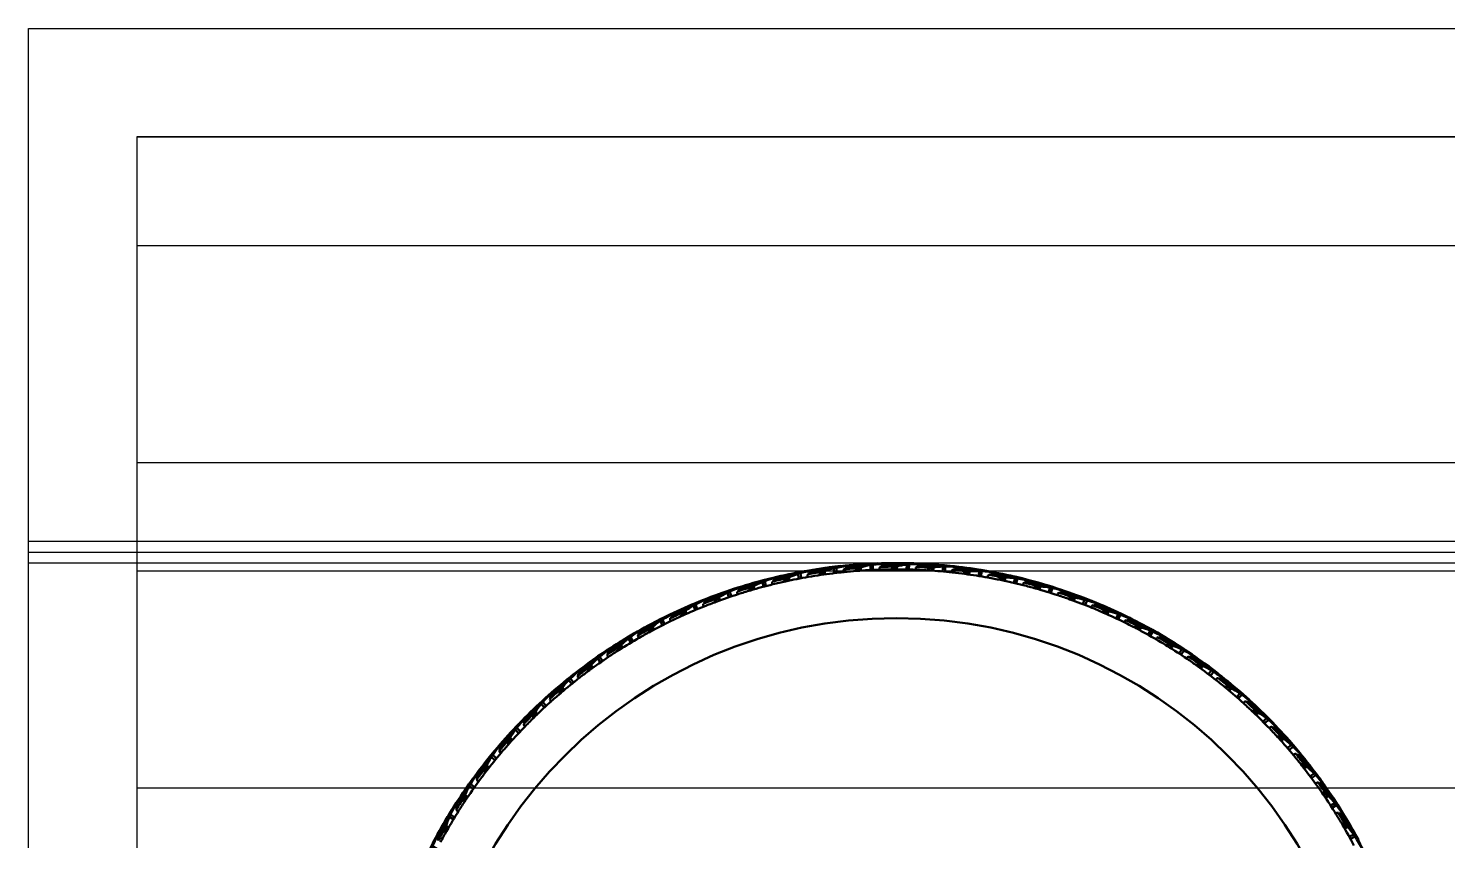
# Model space of a CAD drawing. Header units: millimetres. Extents: x -395 to 4905, y 2401 to 9404.
# Drawn here: x 3755 to 4409, y 6030 to 6404 of the extents above; entities that cross this region are included whole.
import ezdxf

# ---------------------------------------------------------------- set-up
doc = ezdxf.new("R2010")
doc.units = ezdxf.units.MM
doc.linetypes.add('TransientTextAxis', pattern=[0.3, 0.2, -0.1, 0, 0])
for name, color, linetype in [('Lineas', 7, 'Continuous'), ('PDF2_Visible (ISO)', 7, 'Continuous'), ('Sensores', 10, 'TransientTextAxis')]:
    doc.layers.add(name, color=color, linetype=linetype)

# ---------------------------------------------------------------- blocks, each defined once
blk = doc.blocks.new('*U11')
at = {"layer": 'Lineas'}
for p, q in [((-350, 25), (350, 25)), ((-350, -25), (350, -25))]:
    blk.add_line(p, q, dxfattribs=at)
blk = doc.blocks.new('*U12')
at = {"layer": 'Lineas', "color": 0, "linetype": 'ByBlock', "lineweight": -2, "transparency": 16777216}
for p in [(0, 3750), (0, 3600), (0, 3450)]:
    blk.add_blockref('*U11', p, dxfattribs=at)
blk = doc.blocks.new('Llanta')
at = {"layer": 'PDF2_Visible (ISO)', "lineweight": 50}
for points in [[(-53.77, 234.52), (-53.83, 234.65), (-52.75, 235.03), (-51.61, 235.41), (-50.34, 235.79), (-48.94, 236.11)], [(-42.34, 237.57), (-44.94, 237.06), (-47.48, 236.55), (-49.83, 236.04), (-52.11, 235.54), (-52.05, 235.28)], [(-37.19, 237.82), (-37.26, 238.27), (-39.23, 237.89), (-41, 237.44), (-42.72, 237.06), (-44.24, 236.62), (-43.92, 234.39), (-45.07, 234.2), (-45.32, 236.3), (-46.53, 235.92), (-47.67, 235.47), (-48.62, 235.09), (-49.51, 234.71), (-49.32, 233.31), (-49.96, 233.19), (-50.08, 234.39), (-50.78, 233.95), (-51.35, 233.51), (-51.8, 233.12), (-52.05, 232.68), (-51.16, 232.81)], [(-47.67, 236.43), (-47.67, 236.43)], [(-42.34, 237.57), (-42.34, 237.57)], [(-40.62, 236.17), (-40.88, 235.85), (-40.94, 235.54), (-40.81, 235.22), (-40.56, 234.9)], [(-40.81, 234.84), (-40.94, 235.47)], [(-40.37, 236.24), (-40.43, 236.43), (-39.99, 236.74), (-39.48, 237), (-38.78, 237.31), (-38.02, 237.57)], [(-37.26, 237.7), (-37.32, 237.82), (-36.24, 238.14), (-35.1, 238.39), (-33.76, 238.71), (-32.37, 238.97)], [(-20.56, 239.85), (-20.56, 240.3), (-22.53, 240.04), (-24.37, 239.73), (-26.08, 239.47), (-27.61, 239.16), (-27.48, 236.87), (-28.62, 236.74), (-28.75, 238.9), (-29.96, 238.58), (-31.1, 238.27), (-32.11, 237.89), (-33, 237.57), (-32.94, 236.17), (-33.51, 236.11), (-33.64, 237.31), (-34.34, 236.93), (-34.91, 236.55), (-35.35, 236.17), (-35.67, 235.79), (-34.78, 235.85)], [(-25.64, 239.98), (-28.3, 239.66), (-30.84, 239.35), (-33.26, 238.97), (-35.54, 238.58), (-35.48, 238.33)], [(-31.03, 239.16), (-31.03, 239.22), (-29.38, 239.47), (-27.61, 239.73), (-25.7, 239.92), (-23.67, 240.17)], [(-25.64, 239.98), (-25.64, 239.98)], [(-24.37, 237.12), (-24.43, 237.76)], [(-23.8, 238.52), (-23.8, 238.65), (-23.35, 238.9), (-22.84, 239.16), (-22.15, 239.41), (-21.38, 239.66)], [(-20.62, 239.73), (-20.62, 239.85), (-19.54, 240.04), (-18.34, 240.3), (-17.07, 240.49), (-15.61, 240.68)], [(-8.81, 241.12), (-8.81, 241.19), (-11.54, 241.06), (-14.08, 240.87), (-16.49, 240.68), (-18.78, 240.49), (-18.78, 240.24)], [(-14.27, 240.74), (-14.27, 240.81), (-12.62, 240.93), (-10.78, 241.06), (-8.88, 241.12), (-6.84, 241.25)], [(-7.35, 239.54), (-7.67, 239.28), (-7.73, 238.97), (-7.73, 238.58), (-7.48, 238.27)], [(-7.73, 238.27), (-7.73, 238.9)], [(-7.1, 239.6), (-7.1, 239.73), (-6.65, 239.98), (-6.08, 240.17), (-5.38, 240.36), (-4.56, 240.55)], [(-3.86, 240.55), (-3.86, 240.68), (-2.78, 240.87), (-1.57, 241), (-0.24, 241.06), (1.22, 241.12)], [(2.55, 241.12), (2.55, 241.19), (4.2, 241.25), (6.04, 241.25), (7.95, 241.19), (9.98, 241.12)], [(8.01, 241.19), (8.01, 241.19)], [(8.9, 238.2), (8.9, 238.84)], [(9.6, 239.47), (9.6, 239.66), (10.11, 239.85), (10.68, 240.04), (11.38, 240.17), (12.2, 240.3)], [(12.97, 240.24), (12.97, 240.36), (14.04, 240.43), (15.25, 240.49), (16.58, 240.49), (18.04, 240.49)], [(29.79, 238.9), (29.85, 239.28), (27.89, 239.47), (26.05, 239.6), (24.27, 239.66), (22.68, 239.66), (22.36, 237.44), (21.28, 237.57), (21.54, 239.66), (20.27, 239.6), (19.12, 239.54), (18.04, 239.41), (17.09, 239.22), (16.9, 237.89), (16.27, 237.95), (16.46, 239.09), (15.63, 238.9), (15, 238.65), (14.49, 238.33), (14.11, 238.01), (15, 237.89)], [(24.84, 240.04), (22.17, 240.3), (19.57, 240.49), (17.16, 240.68), (14.87, 240.74), (14.81, 240.49)], [(19.31, 240.36), (19.31, 240.43), (21.03, 240.36), (22.87, 240.24), (24.78, 240.04), (26.81, 239.85)], [(24.84, 240.04), (24.84, 240.04)], [(25.47, 237), (25.54, 237.63)], [(26.3, 238.2), (26.3, 238.39), (26.81, 238.58), (27.38, 238.71), (28.14, 238.77), (28.97, 238.84)], [(29.66, 238.77), (29.66, 238.9), (30.81, 238.9), (32.01, 238.84), (33.35, 238.77), (34.74, 238.65)], [(41.47, 237.7), (41.47, 237.76), (38.87, 238.14), (36.33, 238.52), (33.92, 238.84), (31.57, 239.16), (31.57, 238.84)], [(42.55, 235.85), (42.24, 235.6), (42.11, 235.35), (42.05, 235.03), (42.24, 234.58)], [(42.87, 235.79), (42.87, 235.98), (43.38, 236.11), (44.01, 236.24), (44.71, 236.24), (45.54, 236.24)], [(46.24, 236.11), (46.3, 236.24), (47.38, 236.17), (48.58, 236.04), (49.92, 235.85), (51.32, 235.6)], [(57.98, 234.27), (55.38, 234.9), (52.84, 235.41), (50.49, 235.92), (48.2, 236.36), (48.14, 236.11)], [(-69.96, 230.33), (-70.08, 230.77), (-71.92, 230.08), (-73.64, 229.44), (-75.29, 228.81), (-76.75, 228.17), (-76.11, 226.01), (-77.19, 225.63), (-77.77, 227.66), (-78.91, 227.09), (-79.99, 226.58), (-80.88, 226.01), (-81.7, 225.51), (-81.32, 224.17), (-81.89, 223.98), (-82.21, 225.12), (-82.84, 224.62), (-83.35, 224.11), (-83.73, 223.66), (-83.92, 223.22), (-83.04, 223.41)], [(-80.11, 227.47), (-80.11, 227.54), (-78.53, 228.11), (-76.81, 228.74), (-75.04, 229.38), (-73.07, 230.01)], [(-74.97, 229.38), (-74.97, 229.38)], [(-72.88, 228.3), (-72.94, 228.49), (-72.56, 228.87), (-72.05, 229.19), (-71.42, 229.57), (-70.72, 229.95)], [(-70.02, 230.2), (-70.02, 230.33), (-69.07, 230.77), (-67.92, 231.22), (-66.65, 231.66), (-65.32, 232.17)], [(-58.78, 234.08), (-61.38, 233.38), (-63.86, 232.68), (-66.21, 231.98), (-68.37, 231.28), (-68.3, 231.03)], [(-53.7, 234.65), (-53.83, 235.09), (-55.73, 234.52), (-57.51, 234.01), (-59.1, 233.51), (-60.62, 232.93), (-60.18, 230.77), (-61.26, 230.46), (-61.7, 232.55), (-62.91, 232.04), (-63.99, 231.6), (-64.94, 231.16), (-65.77, 230.65), (-65.45, 229.31), (-66.08, 229.12), (-66.34, 230.33), (-66.97, 229.82), (-67.54, 229.38), (-67.92, 228.93), (-68.18, 228.49), (-67.29, 228.68)], [(-64.05, 232.49), (-64.05, 232.55), (-62.46, 233.06), (-60.69, 233.57), (-58.84, 234.01), (-56.81, 234.52)], [(-58.78, 234.08), (-58.78, 234.08)], [(-57, 232.81), (-57.26, 232.43), (-57.26, 232.11), (-57.13, 231.79), (-56.88, 231.47)], [(-57.13, 231.41), (-57.26, 232.04)], [(-56.75, 232.87), (-56.81, 233.06), (-56.43, 233.38), (-55.86, 233.7), (-55.23, 234.01), (-54.53, 234.33)], [(41.92, 234.65), (42.05, 235.28)], [(62.74, 232.43), (62.87, 232.81), (60.9, 233.25), (59.12, 233.63), (57.41, 233.95), (55.82, 234.14), (55.19, 231.98), (54.11, 232.3), (54.68, 234.33), (53.41, 234.46), (52.27, 234.52), (51.19, 234.58), (50.24, 234.52), (49.85, 233.19), (49.22, 233.38), (49.6, 234.52), (48.78, 234.39), (48.08, 234.2), (47.51, 234.01), (47.12, 233.76), (47.95, 233.51)], [(52.58, 235.35), (52.65, 235.41), (54.3, 235.09), (56.08, 234.71), (57.92, 234.27), (59.95, 233.76)], [(57.98, 234.27), (57.98, 234.27)], [(58.24, 231.16), (58.36, 231.79)], [(59.19, 232.24), (59.25, 232.43), (59.76, 232.55), (60.33, 232.55), (61.09, 232.55), (61.92, 232.49)], [(62.62, 232.3), (62.68, 232.43), (63.76, 232.3), (64.9, 232.04), (66.24, 231.79), (67.63, 231.47)], [(78.81, 227.47), (78.93, 227.85), (77.03, 228.43), (75.25, 228.93), (73.6, 229.38), (72.01, 229.7), (71.25, 227.6), (70.17, 227.92), (70.87, 229.95), (69.66, 230.14), (68.46, 230.33), (67.44, 230.39), (66.49, 230.46), (65.98, 229.19), (65.41, 229.38), (65.79, 230.46), (64.97, 230.39), (64.27, 230.33), (63.76, 230.14), (63.32, 229.89), (64.14, 229.57)], [(74.17, 229.63), (71.63, 230.46), (69.16, 231.16), (66.81, 231.85), (64.58, 232.43), (64.52, 232.17)], [(74.17, 229.63), (74.17, 229.63)], [(-95.8, 221.31), (-95.8, 221.38), (-94.27, 222.08), (-92.62, 222.84), (-90.84, 223.6), (-88.94, 224.36)], [(-90.78, 223.6), (-90.78, 223.6)], [(-88.88, 222.58), (-89, 222.2), (-89, 221.89), (-88.88, 221.57), (-88.5, 221.31)], [(-88.62, 222.71), (-88.69, 222.84), (-88.3, 223.22), (-87.86, 223.6), (-87.29, 224.04), (-86.59, 224.49)], [(-85.89, 224.74), (-85.96, 224.87), (-84.94, 225.38), (-83.86, 225.89), (-82.65, 226.46), (-81.32, 227.03)], [(-73.13, 228.24), (-73.32, 227.85), (-73.32, 227.54), (-73.19, 227.22), (-72.88, 226.97)], [(-73.13, 226.9), (-73.32, 227.47)], [(74.17, 226.52), (74.43, 227.16)], [(75, 227.66), (74.62, 227.47), (74.43, 227.22), (74.36, 226.84), (74.43, 226.46)], [(75.25, 227.54), (75.32, 227.73), (75.82, 227.79), (76.46, 227.79), (77.16, 227.73), (77.98, 227.6)], [(89.98, 223.92), (90.05, 223.92), (87.51, 224.87), (85.09, 225.76), (82.81, 226.58), (80.65, 227.35), (80.52, 227.09)], [(84.84, 225.76), (84.84, 225.76)], [(91.89, 223.16), (89.98, 223.92), (88.14, 224.62), (86.49, 225.25), (84.84, 225.76)], [(-106.15, 216.68), (-106.15, 216.74), (-108.56, 215.54), (-110.84, 214.33), (-113, 213.19), (-114.97, 212.04), (-114.84, 211.79)], [(-101.32, 218.39), (-101.51, 218.77), (-103.23, 217.82), (-104.88, 216.93), (-106.4, 216.11), (-107.73, 215.28), (-106.84, 213.19), (-107.86, 212.68), (-108.69, 214.65), (-109.77, 213.95), (-110.72, 213.25), (-111.54, 212.55), (-112.24, 211.98), (-111.73, 210.71), (-112.24, 210.39), (-112.75, 211.47), (-113.32, 210.9), (-113.7, 210.33), (-114.02, 209.82), (-114.15, 209.31), (-113.32, 209.7)], [(-110.97, 214.08), (-110.97, 214.14), (-109.51, 214.97), (-107.92, 215.79), (-106.21, 216.68), (-104.37, 217.57)], [(-104.18, 215.85), (-104.31, 215.47), (-104.31, 215.16), (-104.11, 214.84), (-103.73, 214.58)], [(-103.92, 215.98), (-103.99, 216.11), (-103.67, 216.55), (-103.23, 216.93), (-102.72, 217.38), (-102.02, 217.89)], [(-101.38, 218.2), (-101.38, 218.33), (-100.5, 218.9), (-99.42, 219.47), (-98.27, 220.11), (-96.94, 220.81)], [(-88.75, 221.25), (-89, 221.82)], [(89.79, 220.81), (90.05, 221.38)], [(90.68, 221.89), (90.3, 221.7), (90.11, 221.44), (89.98, 221.12), (90.05, 220.74)], [(94.36, 221.31), (94.36, 221.44), (95.44, 221.12), (96.59, 220.81), (97.86, 220.36), (99.19, 219.79)], [(109.66, 214.33), (109.86, 214.65), (108.08, 215.47), (106.36, 216.24), (104.78, 216.87), (103.32, 217.44), (102.24, 215.47), (101.22, 215.92), (102.24, 217.82), (100.97, 218.2), (99.89, 218.52), (98.81, 218.77), (97.92, 218.97), (97.28, 217.76), (96.65, 218.01), (97.22, 219.09), (96.39, 219.16), (95.7, 219.09), (95.12, 219.03), (94.68, 218.84), (95.44, 218.46)], [(100.39, 219.28), (100.39, 219.35), (101.98, 218.65), (103.63, 217.89), (105.35, 217.12), (107.19, 216.17)], [(105.41, 217.06), (105.41, 217.06)], [(-116.31, 210.77), (-116.5, 211.16), (-118.21, 210.14), (-119.73, 209.12), (-121.19, 208.17), (-122.53, 207.22), (-121.45, 205.25), (-122.4, 204.68), (-123.42, 206.52), (-124.43, 205.76), (-125.32, 205), (-126.08, 204.3), (-126.78, 203.6), (-126.15, 202.39), (-126.65, 202.08), (-127.23, 203.09), (-127.73, 202.46), (-128.11, 201.89), (-128.37, 201.31), (-128.5, 200.87), (-127.67, 201.31)], [(-125.64, 205.82), (-125.64, 205.89), (-124.24, 206.77), (-122.72, 207.79), (-121.07, 208.74), (-119.29, 209.76)], [(-118.72, 208.17), (-118.84, 208.36), (-118.53, 208.74), (-118.15, 209.19), (-117.64, 209.7), (-117, 210.27)], [(-116.31, 210.58), (-116.37, 210.71), (-115.48, 211.35), (-114.53, 212.04), (-113.38, 212.74), (-112.11, 213.5)], [(-103.99, 214.52), (-104.24, 215.09)], [(104.97, 214.01), (105.28, 214.58)], [(105.92, 214.97), (105.6, 214.84), (105.35, 214.65), (105.22, 214.33), (105.22, 213.89)], [(106.17, 214.84), (106.3, 215.03), (106.81, 215.03), (107.38, 214.97), (108.08, 214.77), (108.9, 214.58)], [(124.39, 206.14), (124.59, 206.46), (122.87, 207.41), (121.22, 208.3), (119.63, 209.06), (118.17, 209.7), (117.03, 207.79), (116.01, 208.36), (117.16, 210.14), (115.95, 210.65), (114.87, 211.03), (113.86, 211.35), (112.97, 211.6), (112.2, 210.46), (111.63, 210.71), (112.27, 211.73), (111.44, 211.85), (110.74, 211.92), (110.17, 211.85), (109.73, 211.73), (110.49, 211.22)], [(120.27, 209.19), (120.33, 209.19), (117.98, 210.52), (115.7, 211.73), (113.54, 212.87), (111.51, 213.89), (111.38, 213.7)], [(115.44, 211.73), (115.44, 211.79), (116.97, 211.03), (118.55, 210.14), (120.27, 209.25), (122.05, 208.17)], [(-130.72, 202.01), (-130.78, 202.08), (-129.96, 202.77), (-129, 203.54), (-127.92, 204.3), (-126.78, 205.12)], [(-121, 208.81), (-123.35, 207.41), (-125.51, 206.08), (-127.54, 204.74), (-129.51, 203.47), (-129.38, 203.28)], [(-121, 208.81), (-121, 208.81)], [(-118.97, 208.04), (-119.1, 207.66), (-119.04, 207.35), (-118.84, 207.09), (-118.46, 206.84)], [(-118.72, 206.71), (-118.97, 207.28)], [(119.7, 206.14), (120.01, 206.71)], [(120.71, 207.09), (120.33, 206.97), (120.01, 206.77), (119.89, 206.46), (119.89, 206.01)], [(120.9, 206.97), (121.03, 207.09), (121.54, 207.03), (122.11, 206.9), (122.81, 206.71), (123.57, 206.46)], [(124.2, 206.08), (124.27, 206.14), (125.28, 205.7), (126.36, 205.19), (127.57, 204.55), (128.84, 203.85)], [(138.43, 196.93), (138.68, 197.31), (137.03, 198.33), (135.44, 199.35), (133.98, 200.17), (132.52, 200.93), (131.25, 199.16), (130.3, 199.79), (131.51, 201.5), (130.36, 202.01), (129.28, 202.52), (128.33, 202.9), (127.44, 203.22), (126.62, 202.08), (126.11, 202.46), (126.81, 203.41), (125.98, 203.6), (125.28, 203.66), (124.71, 203.66), (124.2, 203.54), (124.97, 203.03)], [(134.62, 200.3), (132.33, 201.76), (130.17, 203.16), (128.14, 204.43), (126.11, 205.63), (125.98, 205.38)], [(129.92, 203.16), (129.98, 203.22), (131.38, 202.33), (132.97, 201.38), (134.55, 200.3), (136.27, 199.16)], [(-135.29, 199.85), (-137.51, 198.33), (-139.61, 196.81), (-141.51, 195.35), (-143.35, 193.95), (-143.23, 193.76)], [(-130.72, 202.14), (-130.97, 202.52), (-132.56, 201.38), (-134.02, 200.24), (-135.42, 199.16), (-136.69, 198.14), (-135.48, 196.23), (-136.43, 195.6), (-137.51, 197.44), (-138.46, 196.55), (-139.29, 195.73), (-140.05, 194.97), (-140.69, 194.27), (-139.92, 193.12), (-140.43, 192.74), (-141.07, 193.76), (-141.58, 193.06), (-141.89, 192.43), (-142.08, 191.92), (-142.21, 191.41), (-141.45, 191.92)], [(-139.67, 196.55), (-139.73, 196.62), (-138.4, 197.63), (-136.88, 198.71), (-135.29, 199.79), (-133.64, 200.93)], [(-135.29, 199.85), (-135.29, 199.85)], [(-133.19, 199.22), (-133.26, 198.84), (-133.19, 198.52), (-133, 198.27), (-132.62, 198.08)], [(-132.81, 197.95), (-133.19, 198.46)], [(-133, 199.41), (-133.07, 199.54), (-132.81, 199.98), (-132.43, 200.49), (-131.92, 201), (-131.35, 201.57)], [(133.73, 197.31), (134.11, 197.82)], [(134.81, 198.14), (134.43, 198.08), (134.17, 197.89), (134.05, 197.57), (133.98, 197.19)], [(134.62, 200.3), (134.62, 200.3)], [(135.06, 198.01), (135.19, 198.14), (135.7, 198.08), (136.27, 197.89), (136.9, 197.63), (137.66, 197.31)], [(138.3, 196.87), (138.36, 197), (139.32, 196.49), (140.4, 195.85), (141.54, 195.16), (142.74, 194.39)], [(148.27, 190.39), (148.27, 190.46), (146.11, 192.04), (144.08, 193.57), (142.05, 195.03), (140.14, 196.3), (140.01, 196.11)], [(-148.88, 189.89), (-150.97, 188.23), (-152.94, 186.58), (-154.85, 185), (-156.56, 183.47), (-156.37, 183.28)], [(-144.5, 192.55), (-144.75, 192.87), (-146.27, 191.6), (-147.67, 190.39), (-149, 189.25), (-150.15, 188.17), (-148.81, 186.33), (-149.7, 185.63), (-150.97, 187.35), (-151.86, 186.39), (-152.62, 185.57), (-153.32, 184.74), (-153.89, 183.98), (-153.07, 182.84), (-153.58, 182.46), (-154.27, 183.41), (-154.65, 182.71), (-154.97, 182.08), (-155.16, 181.5), (-155.23, 181), (-154.46, 181.57)], [(-153.07, 186.33), (-153.07, 186.39), (-151.8, 187.47), (-150.4, 188.68), (-148.94, 189.89), (-147.29, 191.16)], [(-148.88, 189.89), (-148.88, 189.89)], [(-146.59, 189.63), (-146.65, 189.76), (-146.46, 190.2), (-146.08, 190.71), (-145.64, 191.28), (-145.13, 191.92)], [(-144.5, 192.36), (-144.56, 192.49), (-143.8, 193.25), (-142.91, 194.01), (-141.89, 194.9), (-140.75, 195.79)], [(151.82, 186.84), (152.14, 187.16), (150.55, 188.3), (149.03, 189.38), (147.57, 190.33), (146.24, 191.22), (144.78, 189.5), (143.89, 190.2), (145.28, 191.79), (144.14, 192.43), (143.13, 193), (142.17, 193.44), (141.28, 193.82), (140.4, 192.81), (139.89, 193.12), (140.65, 194.08), (139.89, 194.27), (139.19, 194.46), (138.62, 194.46), (138.11, 194.39), (138.81, 193.82)], [(143.76, 193.63), (143.82, 193.63), (145.22, 192.68), (146.68, 191.6), (148.2, 190.46), (149.79, 189.19)], [(-157.58, 181.82), (-157.64, 181.89), (-156.94, 182.71), (-156.05, 183.6), (-155.1, 184.55), (-154.08, 185.5)], [(-146.78, 189.44), (-146.85, 189.06), (-146.72, 188.74), (-146.46, 188.49), (-146.08, 188.36)], [(-146.34, 188.17), (-146.72, 188.68)], [(147.19, 187.54), (147.63, 187.98)], [(148.33, 188.3), (147.95, 188.23), (147.63, 188.04), (147.44, 187.73), (147.44, 187.35)], [(164.52, 175.79), (164.78, 176.04), (163.32, 177.38), (161.86, 178.52), (160.52, 179.6), (159.19, 180.55), (157.67, 178.97), (156.84, 179.66), (158.3, 181.19), (157.22, 181.95), (156.2, 182.52), (155.32, 183.09), (154.49, 183.54), (153.54, 182.52), (153.03, 182.9), (153.86, 183.79), (153.09, 184.04), (152.4, 184.23), (151.82, 184.3), (151.32, 184.3), (151.95, 183.66)], [(151.7, 186.77), (151.76, 186.84), (152.71, 186.27), (153.73, 185.63), (154.81, 184.81), (155.95, 183.98)], [(161.16, 179.6), (159.13, 181.38), (157.22, 183.09), (155.32, 184.62), (153.54, 186.08), (153.35, 185.82)], [(156.97, 183.09), (156.97, 183.16), (158.3, 182.08), (159.7, 180.93), (161.16, 179.66), (162.68, 178.27)], [(-161.77, 179.03), (-163.73, 177.25), (-165.64, 175.47), (-167.35, 173.76), (-169, 172.11), (-168.81, 171.92)], [(-157.58, 181.95), (-157.89, 182.27), (-159.29, 180.93), (-160.62, 179.66), (-161.83, 178.39), (-162.91, 177.19), (-161.45, 175.47), (-162.27, 174.71), (-163.67, 176.36), (-164.5, 175.35), (-165.19, 174.46), (-165.83, 173.57), (-166.34, 172.81), (-165.45, 171.73), (-165.89, 171.28), (-166.65, 172.23), (-167.04, 171.47), (-167.29, 170.84), (-167.42, 170.27), (-167.42, 169.76), (-166.72, 170.33)], [(-165.7, 175.22), (-165.7, 175.28), (-164.5, 176.43), (-163.23, 177.7), (-161.83, 179.03), (-160.31, 180.36)], [(-161.77, 179.03), (-161.77, 179.03)], [(-159.61, 178.77), (-159.67, 178.39), (-159.54, 178.08), (-159.29, 177.82), (-158.91, 177.7)], [(-159.42, 178.97), (-159.54, 179.09), (-159.35, 179.54), (-159.04, 180.11), (-158.65, 180.68), (-158.15, 181.31)], [(-159.1, 177.5), (-159.48, 178.01)], [(159.89, 176.81), (160.4, 177.25)], [(161.16, 179.6), (161.16, 179.6)], [(161.28, 177.25), (161.41, 177.44), (161.92, 177.25), (162.49, 177), (163.13, 176.68), (163.82, 176.23)], [(-169.89, 170.52), (-170.21, 170.84), (-171.54, 169.38), (-172.75, 167.98), (-173.89, 166.65), (-174.85, 165.44), (-173.32, 163.79), (-174.08, 162.96), (-175.54, 164.49), (-176.31, 163.47), (-176.94, 162.52), (-177.51, 161.63), (-178.02, 160.74), (-177, 159.79), (-177.45, 159.28), (-178.27, 160.17), (-178.59, 159.41), (-178.78, 158.77), (-178.91, 158.14), (-178.85, 157.63), (-178.21, 158.27)], [(-169.89, 170.39), (-169.96, 170.46), (-169.26, 171.35), (-168.5, 172.23), (-167.61, 173.25), (-166.65, 174.33)], [(164.33, 175.73), (164.46, 175.79), (165.35, 175.16), (166.3, 174.46), (167.32, 173.57), (168.4, 172.62)], [(173.28, 167.92), (171.44, 169.89), (169.6, 171.66), (167.82, 173.31), (166.11, 174.9), (165.92, 174.71)], [(169.35, 171.73), (169.35, 171.73)], [(-173.89, 167.35), (-175.73, 165.38), (-177.45, 163.47), (-179.1, 161.7), (-180.56, 159.92), (-180.37, 159.73)], [(-177.51, 163.22), (-177.58, 163.28), (-176.43, 164.55), (-175.23, 165.89), (-173.89, 167.28), (-172.5, 168.74)], [(-173.89, 167.35), (-173.89, 167.35)], [(-171.54, 167.41), (-171.67, 167.54), (-171.48, 167.98), (-171.23, 168.55), (-170.85, 169.19), (-170.4, 169.89)], [(-171.1, 166.01), (-171.54, 166.46)], [(171.89, 165.19), (172.33, 165.63)], [(173.09, 165.82), (172.71, 165.82), (172.4, 165.63), (172.14, 165.38), (172.08, 165)], [(173.28, 167.92), (173.28, 167.92)], [(173.28, 165.57), (173.41, 165.7), (173.86, 165.5), (174.43, 165.25), (175.06, 164.87), (175.7, 164.36)], [(176.2, 163.85), (176.33, 163.92), (177.16, 163.22), (178.05, 162.39), (179, 161.5), (180.01, 160.49)], [(-181.39, 158.27), (-181.7, 158.52), (-182.91, 157), (-184.05, 155.54), (-185.07, 154.14), (-186.02, 152.81), (-184.31, 151.35), (-185, 150.46), (-186.59, 151.85), (-187.29, 150.77), (-187.86, 149.76), (-188.37, 148.81), (-188.75, 147.98), (-187.73, 147.03), (-188.12, 146.52), (-189, 147.35), (-189.26, 146.58), (-189.45, 145.89), (-189.51, 145.31), (-189.45, 144.81), (-188.81, 145.5)], [(-182.78, 155.03), (-182.91, 155.16), (-182.78, 155.6), (-182.59, 156.17), (-182.27, 156.81), (-181.83, 157.57)], [(-181.32, 158.14), (-181.45, 158.2), (-180.81, 159.09), (-180.12, 160.11), (-179.29, 161.12), (-178.4, 162.27)], [(187.38, 151.16), (187.7, 151.41), (186.36, 152.87), (185.16, 154.27), (183.95, 155.54), (182.81, 156.62), (181.03, 155.28), (180.27, 156.11), (181.98, 157.44), (181.03, 158.27), (180.14, 159.03), (179.25, 159.66), (178.49, 160.23), (177.41, 159.41), (176.97, 159.85), (177.92, 160.55), (177.22, 161), (176.59, 161.25), (176.01, 161.38), (175.51, 161.44), (176.08, 160.74)], [(184.59, 155.41), (184.59, 155.47), (182.87, 157.5), (181.16, 159.41), (179.51, 161.19), (177.92, 162.9), (177.73, 162.71)], [(-185.13, 154.77), (-186.85, 152.74), (-188.43, 150.71), (-189.89, 148.81), (-191.29, 146.9), (-191.1, 146.77)], [(-188.43, 150.46), (-188.5, 150.46), (-187.48, 151.85), (-186.34, 153.25), (-185.13, 154.77), (-183.86, 156.3)], [(-185.13, 154.77), (-185.13, 154.77)], [(-182.21, 153.63), (-182.72, 154.08)], [(182.94, 152.81), (183.44, 153.19)], [(184.2, 153.31), (183.82, 153.31), (183.51, 153.25), (183.32, 153), (183.13, 152.62)], [(184.4, 153.12), (184.52, 153.19), (185.03, 153), (185.54, 152.68), (186.11, 152.23), (186.74, 151.73)], [(187.19, 151.16), (187.32, 151.22), (188.08, 150.46), (188.9, 149.57), (189.86, 148.62), (190.81, 147.54)], [(-191.99, 145.25), (-192.31, 145.5), (-193.45, 143.85), (-194.46, 142.33), (-195.35, 140.87), (-196.18, 139.47), (-194.4, 138.08), (-195.1, 137.19), (-196.75, 138.46), (-197.32, 137.31), (-197.89, 136.3), (-198.27, 135.35), (-198.66, 134.46), (-197.58, 133.57), (-197.89, 133.06), (-198.85, 133.82), (-199.04, 133), (-199.16, 132.3), (-199.16, 131.73), (-199.1, 131.22), (-198.53, 131.92)], [(-193.13, 141.89), (-193.32, 142.01), (-193.19, 142.52), (-193, 143.09), (-192.75, 143.73), (-192.37, 144.49)], [(-191.92, 145.06), (-192.05, 145.19), (-191.48, 146.08), (-190.85, 147.16), (-190.08, 148.23), (-189.26, 149.44)], [(197.47, 137.69), (197.79, 137.95), (196.59, 139.54), (195.44, 141), (194.36, 142.33), (193.28, 143.54), (191.44, 142.27), (190.74, 143.16), (192.52, 144.36), (191.63, 145.25), (190.74, 146.08), (189.98, 146.77), (189.22, 147.41), (188.08, 146.58), (187.7, 147.09), (188.71, 147.79), (188.01, 148.23), (187.38, 148.55), (186.81, 148.74), (186.36, 148.81), (186.87, 148.04)], [(195, 142.2), (193.41, 144.36), (191.82, 146.39), (190.3, 148.3), (188.84, 150.08), (188.65, 149.89)], [(-198.46, 136.93), (-198.53, 137), (-197.64, 138.39), (-196.62, 139.85), (-195.48, 141.44), (-194.27, 143.09)], [(-195.48, 141.5), (-195.48, 141.5)], [(-193.32, 141.69), (-193.26, 141.25), (-193.07, 141), (-192.75, 140.81), (-192.37, 140.81)], [(-192.5, 140.55), (-193, 140.93)], [(193.16, 139.66), (193.73, 140.04)], [(194.49, 140.11), (194.11, 140.17), (193.73, 140.04), (193.54, 139.85), (193.35, 139.47)], [(194.62, 139.85), (194.81, 139.98), (195.25, 139.73), (195.7, 139.35), (196.27, 138.9), (196.9, 138.33)], [(195, 142.2), (195, 142.2)], [(197.28, 137.69), (197.41, 137.76), (198.11, 137), (198.94, 136.04), (199.76, 135.03), (200.59, 133.82)], [(-201.64, 131.47), (-202.02, 131.73), (-202.97, 130.01), (-203.92, 128.42), (-204.75, 126.9), (-205.45, 125.44), (-203.61, 124.17), (-204.18, 123.22), (-205.96, 124.42), (-206.46, 123.22), (-206.91, 122.14), (-207.23, 121.19), (-207.54, 120.23), (-206.4, 119.47), (-206.72, 118.96), (-207.67, 119.6), (-207.86, 118.77), (-207.92, 118.08), (-207.86, 117.5), (-207.73, 117), (-207.23, 117.76)], [(-201.58, 131.35), (-201.7, 131.41), (-201.19, 132.36), (-200.62, 133.44), (-199.99, 134.58), (-199.23, 135.85)], [(204.46, 128.23), (203, 130.52), (201.6, 132.62), (200.21, 134.65), (198.87, 136.55), (198.62, 136.36)], [(-204.88, 127.54), (-204.88, 127.54)], [(-202.59, 128.04), (-202.72, 128.17), (-202.66, 128.68), (-202.53, 129.25), (-202.27, 129.95), (-202.02, 130.71)], [(-201.83, 126.77), (-202.4, 127.16)], [(202.43, 125.89), (203, 126.2)], [(203.76, 126.2), (203.38, 126.27), (203.06, 126.2), (202.81, 126.01), (202.62, 125.63)], [(203.89, 125.95), (204.08, 126.01), (204.52, 125.76), (204.97, 125.38), (205.47, 124.87), (206.05, 124.23)], [(204.46, 128.23), (204.46, 128.23)], [(-210.27, 116.93), (-210.34, 117), (-209.96, 118.01), (-209.45, 119.16), (-208.88, 120.36), (-208.24, 121.63)], [(214.68, 108.93), (215.06, 109.06), (214.11, 110.84), (213.16, 112.42), (212.27, 113.89), (211.38, 115.22), (209.35, 114.2), (208.84, 115.22), (210.74, 116.17), (209.98, 117.19), (209.22, 118.08), (208.59, 118.9), (207.89, 119.6), (206.68, 119.03), (206.36, 119.54), (207.44, 120.11), (206.81, 120.62), (206.24, 121), (205.73, 121.25), (205.22, 121.44), (205.6, 120.62)], [(206.43, 123.6), (206.55, 123.66), (207.19, 122.84), (207.89, 121.82), (208.65, 120.74), (209.47, 119.54)], [(212.9, 113.69), (211.57, 116.04), (210.36, 118.27), (209.09, 120.36), (207.89, 122.33), (207.63, 122.2)], [(-210.34, 117.12), (-210.72, 117.31), (-211.54, 115.54), (-212.37, 113.89), (-213.07, 112.3), (-213.7, 110.84), (-211.73, 109.69), (-212.24, 108.68), (-214.08, 109.76), (-214.53, 108.55), (-214.91, 107.41), (-215.16, 106.39), (-215.42, 105.5), (-214.21, 104.81), (-214.46, 104.23), (-215.54, 104.81), (-215.61, 103.98), (-215.61, 103.28), (-215.54, 102.71), (-215.42, 102.27), (-214.97, 103.03)], [(-211.04, 113.63), (-211.16, 113.69), (-211.16, 114.2), (-211.04, 114.84), (-210.85, 115.54), (-210.59, 116.3)], [(212.9, 113.69), (212.9, 113.69)]]:
    blk.add_lwpolyline(points, dxfattribs=at)
for points in [[(-40.37, 237.95), (-42.34, 237.57), (-44.24, 237.19), (-46.02, 236.81), (-47.67, 236.43, -0.012753), (-35.54, 238.56)], [(-24.11, 237.17, 0.01129), (-34.79, 235.84, 0.006136), (-40.57, 234.92)], [(-16.98, 239.06, 0.007406), (-24.05, 238.46), (-24.3, 238.14), (-24.43, 237.82), (-24.3, 237.51), (-24.11, 237.19)], [(-3.73, 240.68), (-3.73, 241.12), (-5.7, 241), (-7.54, 240.87), (-9.32, 240.68), (-10.91, 240.49), (-10.91, 238.27), (-11.99, 238.2), (-11.99, 240.3), (-13.26, 240.11), (-14.4, 239.85), (-15.42, 239.6), (-16.37, 239.28), (-16.37, 237.95), (-17, 237.89), (-17, 239.09), (-17.76, 238.77), (-18.34, 238.39), (-18.84, 238.08), (-19.16, 237.7), (-18.27, 237.7, 0.006136), (-24.09, 237.18)], [(13.03, 240.36), (13.09, 240.81), (11.12, 240.81), (9.22, 240.81), (7.51, 240.74), (5.92, 240.68), (5.73, 238.39), (4.65, 238.46), (4.78, 240.55), (3.51, 240.43), (2.36, 240.24), (1.28, 240.04), (0.39, 239.85), (0.27, 238.46), (-0.37, 238.46), (-0.24, 239.66), (-1.07, 239.41), (-1.7, 239.09), (-2.15, 238.77), (-2.53, 238.46), (-1.64, 238.39, 0.006136), (-7.49, 238.28, 0.01129), (-18.24, 237.7)], [(-6.82, 241.22, -0.015365), (8.01, 241.19), (5.35, 241.25), (2.74, 241.25), (0.33, 241.25), (-2.02, 241.19), (-2.02, 240.93)], [(16.44, 239.1, 0.007406), (9.35, 239.47), (9.03, 239.22), (8.9, 238.9), (8.97, 238.58), (9.16, 238.2)], [(26.05, 238.27), (25.73, 238.01), (25.6, 237.7), (25.6, 237.38), (25.73, 237, 0.01129), (15.01, 237.92, 0.006136), (9.17, 238.22)], [(46.36, 236.24), (46.49, 236.62), (44.52, 236.93), (42.68, 237.19), (40.97, 237.38), (39.38, 237.51), (38.87, 235.28), (37.79, 235.47), (38.24, 237.57), (36.9, 237.57), (35.76, 237.57), (34.68, 237.57), (33.73, 237.44), (33.47, 236.11), (32.84, 236.24), (33.09, 237.38), (32.27, 237.19), (31.63, 237), (31.06, 236.74), (30.68, 236.49), (31.57, 236.3, 0.006136), (25.76, 237)], [(48.19, 236.32, 0.012753), (36.08, 238.46), (36.08, 238.52), (37.73, 238.27), (39.57, 238.01), (41.47, 237.76), (43.44, 237.38)], [(-88.91, 224.35, -0.015365), (-74.97, 229.38), (-77.51, 228.55), (-79.92, 227.66), (-82.21, 226.84), (-84.37, 225.95), (-84.24, 225.7)], [(-56.88, 231.51, 0.01129), (-67.27, 228.71, 0.006136), (-72.86, 226.99)], [(-40.59, 234.92, 0.01129), (-51.16, 232.84, 0.006136), (-56.86, 231.52)], [(58.46, 231.11, 0.01129), (47.97, 233.51, 0.006136), (42.22, 234.62)], [(65.78, 230.45, 0.007406), (58.93, 232.3), (58.62, 232.11), (58.43, 231.85), (58.36, 231.47), (58.49, 231.09)], [(74.43, 226.47, 0.01129), (64.13, 229.6, 0.006136), (58.48, 231.11)], [(68.9, 231.09), (68.9, 231.16), (70.55, 230.71), (72.27, 230.2), (74.11, 229.63), (76.08, 229, -0.015365), (89.99, 223.9)], [(-85.83, 224.93), (-86.02, 225.31), (-87.8, 224.49), (-89.51, 223.73), (-91.04, 222.97), (-92.5, 222.27), (-91.73, 220.17), (-92.75, 219.73), (-93.45, 221.7), (-94.59, 221.06), (-95.54, 220.43), (-96.43, 219.85), (-97.19, 219.28), (-96.75, 217.95), (-97.32, 217.7), (-97.7, 218.84), (-98.34, 218.27), (-98.78, 217.76), (-99.1, 217.25), (-99.29, 216.81), (-98.46, 217.12, 0.006136), (-103.75, 214.64, 0.01129), (-113.34, 209.74)], [(-104.34, 217.6, -0.015365), (-90.78, 223.6), (-93.26, 222.58), (-95.61, 221.57), (-97.83, 220.55), (-99.92, 219.54), (-99.8, 219.28)], [(-72.88, 226.99, 0.01129), (-83.05, 223.46, 0.006136), (-88.51, 221.36)], [(78.68, 227.41), (78.74, 227.47), (79.76, 227.28), (80.97, 226.97), (82.24, 226.65), (83.63, 226.2, -0.012272), (94.64, 221.83)], [(94.49, 221.44), (94.62, 221.82), (92.78, 222.52), (91.06, 223.09), (89.41, 223.66), (87.89, 224.11), (86.93, 222.08), (85.92, 222.46), (86.74, 224.43), (85.54, 224.74), (84.39, 225), (83.32, 225.12), (82.36, 225.25), (81.85, 223.98), (81.22, 224.24), (81.73, 225.31), (80.9, 225.31), (80.2, 225.25), (79.63, 225.12), (79.19, 224.93), (80.01, 224.55, -0.01129), (90.07, 220.72, -0.006136), (95.45, 218.44)], [(91.87, 223.13, -0.015365), (105.41, 217.06), (103, 218.27), (100.65, 219.28), (98.43, 220.3), (96.27, 221.19), (96.2, 220.93)], [(90.93, 221.76), (91, 221.95), (91.51, 221.95), (92.14, 221.89), (92.84, 221.82), (93.66, 221.63, -0.009707), (102.21, 217.82)], [(119.9, 206.04, 0.01129), (110.47, 211.24, 0.006136), (105.26, 213.89)], [(109.54, 214.2), (109.6, 214.33), (110.62, 213.95), (111.76, 213.5), (112.97, 213), (114.3, 212.36, -0.012272), (124.59, 206.51)], [(-118.49, 206.87, 0.01129), (-127.71, 201.31, 0.006136), (-132.61, 198.12)], [(133.97, 197.17, 0.01129), (124.94, 203.02, 0.006136), (119.92, 206.03)], [(147.4, 187.35, 0.01129), (138.79, 193.81, 0.006136), (133.99, 197.16)], [(-146.12, 188.37, 0.01129), (-154.47, 181.59, 0.006136), (-158.88, 177.74)], [(160.1, 176.61, 0.01129), (151.97, 183.66, 0.006136), (147.41, 187.33)], [(148.52, 188.11), (148.65, 188.23), (149.16, 188.11), (149.73, 187.92), (150.36, 187.6), (151.13, 187.22, -0.009707), (158.27, 181.22)], [(-158.9, 177.73, 0.01129), (-166.76, 170.37, 0.006136), (-170.89, 166.23)], [(176.4, 163.85), (176.65, 164.17), (175.25, 165.5), (173.92, 166.77), (172.65, 167.98), (171.44, 169), (169.73, 167.54), (168.97, 168.3), (170.55, 169.76), (169.54, 170.52), (168.59, 171.22), (167.7, 171.79), (166.87, 172.3), (165.86, 171.35), (165.41, 171.79), (166.3, 172.62), (165.54, 172.93), (164.9, 173.19), (164.33, 173.25), (163.82, 173.25), (164.4, 172.62, 0.006136), (160.12, 176.6)], [(166.28, 172.58, 0.007406), (161.09, 177.44), (160.71, 177.44), (160.4, 177.31), (160.2, 177), (160.14, 176.62)], [(176.04, 160.72, 0.006136), (172.04, 165, 0.01129), (164.42, 172.6)], [(174.68, 166.52), (173.28, 167.98), (171.89, 169.31), (170.62, 170.58), (169.35, 171.73, -0.012753), (177.87, 162.86)], [(-171.73, 167.22), (-171.73, 166.77), (-171.54, 166.52), (-171.29, 166.27), (-170.91, 166.2, 0.01129), (-178.24, 158.33)], [(-182.97, 154.77), (-182.91, 154.39), (-182.78, 154.14), (-182.46, 153.95), (-182.08, 153.89, -0.006136), (-178.25, 158.31)], [(188.81, 150.04, 0.012753), (180.9, 159.47), (180.9, 159.54), (182.11, 158.27), (183.32, 156.93), (184.59, 155.47), (185.86, 153.89, -0.015365), (194.96, 142.17)], [(193.33, 139.45, 0.01129), (186.84, 148.04, 0.006136), (183.15, 152.58)], [(191.57, 146.46), (191.63, 146.52), (192.71, 145.19), (193.79, 143.79), (194.94, 142.2), (196.14, 140.55, -0.015365), (204.4, 128.23)], [(-207.54, 122.77), (-207.61, 122.77), (-206.78, 124.23), (-205.89, 125.82), (-204.88, 127.47), (-203.8, 129.25, -0.015365), (-195.48, 141.5), (-197, 139.35), (-198.46, 137.19), (-199.8, 135.16), (-201.07, 133.25), (-200.81, 133.06)], [(-192.38, 140.8, 0.01129), (-198.54, 131.98, 0.006136), (-201.72, 127.06)], [(206.55, 123.6), (206.94, 123.85), (205.86, 125.44), (204.78, 126.96), (203.76, 128.42), (202.81, 129.69), (200.9, 128.55), (200.27, 129.5), (202.11, 130.58), (201.28, 131.54), (200.52, 132.42), (199.76, 133.19), (199.06, 133.82), (197.86, 133.12), (197.54, 133.63), (198.55, 134.27), (197.92, 134.77), (197.28, 135.09), (196.71, 135.35), (196.27, 135.41), (196.71, 134.65, 0.006136), (193.34, 139.43)], [(-198.85, 133.8, 0.007406), (-202.72, 127.85), (-202.66, 127.47), (-202.4, 127.16), (-202.15, 127.03), (-201.7, 127.03)], [(207.85, 122.31, 0.012753), (201.35, 132.74), (201.35, 132.81), (202.36, 131.41), (203.38, 129.89), (204.4, 128.3), (205.47, 126.52, -0.015365), (212.85, 113.66)], [(-215.61, 107.98), (-215.67, 107.98), (-214.97, 109.5), (-214.15, 111.15), (-213.26, 112.87), (-212.31, 114.71, -0.015365), (-204.88, 127.54), (-206.27, 125.25), (-207.54, 123.03), (-208.75, 120.93), (-209.89, 118.9), (-209.64, 118.71)], [(-201.73, 127.04, 0.01129), (-207.26, 117.81, 0.006136), (-210.09, 112.69)], [(210.85, 111.19, 0.01129), (205.62, 120.6, 0.006136), (202.59, 125.61)], [(215.87, 107.52, 0.012753), (210.11, 118.39), (210.17, 118.39), (211, 117), (211.89, 115.41), (212.84, 113.69), (213.79, 111.92)]]:
    blk.add_lwpolyline(points, format="xyb", dxfattribs=at)
blk.add_circle((-0.02, 0.01), 215.91, dxfattribs=at)
for centre, radius, start, end in [((-0.02, 0.02), 241.16, 102.46944, 105.39194), ((-0.02, 0.01), 241.31, 100.09682, 103.61788), ((-0.02, 0), 240.62, 100.85998, 103.08461), ((-0.02, 0.02), 240.72, 100.59055, 102.90877), ((-0.02, 0), 241.19, 98.88783, 101.70021), ((-0.02, 0.01), 239.66, 98.064, 99.76136), ((-0.02, 0.03), 239.82, 97.91011, 99.69556), ((-0.02, 0.01), 241.31, 96.09757, 99.61863), ((-0.02, 0), 240.62, 96.8609, 99.08553), ((-0.02, 0.02), 240.72, 96.5914, 98.90963), ((-0.02, 0), 241.19, 94.88869, 97.70107), ((-0.02, 0.02), 241.17, 94.47122, 97.39372), ((-0.02, 0.03), 239.82, 93.90543, 95.69088), ((-0.02, 0.01), 241.31, 92.09873, 95.61979), ((-0.02, 0), 240.62, 92.86195, 95.08657), ((-0.02, 0.02), 240.72, 92.59283, 94.91106), ((-0.02, 0), 241.19, 90.88984, 93.70223), ((-0.02, 0.02), 241.17, 90.47261, 93.39511), ((-0.02, 0.01), 239.66, 90.0601, 91.75745), ((-0.02, 0.03), 239.82, 89.90661, 91.69205), ((-0.02, 0), 240.62, 88.85742, 91.08204), ((-0.02, 0.02), 240.72, 88.58799, 90.90621), ((-0.02, 0.02), 238.37, 87.79696, 90.38433), ((-0.02, 0), 241.19, 86.89076, 89.70314), ((-0.02, 0.02), 241.16, 86.46769, 89.39019), ((-0.02, 0.03), 239.82, 85.90732, 87.69277), ((-0.02, 0.01), 241.31, 84.09503, 87.61609), ((-0.02, 0), 240.62, 84.85825, 87.08287), ((-0.02, 0.02), 240.72, 84.58884, 86.90707), ((-0.02, 0), 241.19, 82.89197, 85.70436), ((-0.02, 0.02), 241.16, 82.46904, 85.39154), ((-0.02, 0.01), 239.66, 82.0626, 83.75996), ((-0.02, 0.03), 239.82, 81.90871, 83.69416), ((-0.02, 0.01), 241.31, 80.096, 83.61706), ((-0.02, 0), 240.62, 80.85923, 83.08385), ((-0.02, 0.02), 240.72, 80.59032, 82.90855), ((-0.02, 0.02), 238.37, 79.79904, 82.38641), ((-0.02, 0), 241.19, 78.89312, 81.7055), ((-0.02, 0.01), 239.66, 78.06333, 79.76068), ((-0.01, 0.03), 239.82, 77.90932, 79.69477), ((-0.02, 0.01), 241.31, 76.09697, 79.61803), ((-0.02, 0), 240.62, 76.86007, 79.0847), ((-0.02, 0.02), 240.72, 76.59094, 78.90917), ((-0.02, 0), 241.19, 74.8884, 77.70079), ((-0.02, 0), 241.19, 106.89143, 109.70382), ((-0.02, 0.02), 241.17, 106.46845, 109.39095), ((-0.02, 0.01), 239.66, 106.06213, 107.75948), ((-0.02, 0.01), 241.31, 104.09567, 107.61673), ((-0.02, 0.03), 239.82, 105.90841, 107.69385), ((-0.02, 0), 240.62, 104.8589, 107.08353), ((-0.02, 0.02), 240.72, 104.58991, 106.90814), ((-0.02, 0), 241.19, 102.89237, 105.70475), ((-0.02, 0.01), 239.66, 102.06308, 103.76044), ((-0.02, 0.03), 239.82, 101.90908, 103.69452), ((-0.02, 0.02), 241.16, 74.47062, 77.39313), ((-0.01, 0.03), 239.82, 73.91042, 75.69587), ((-0.02, 0.01), 241.31, 72.09802, 75.61908), ((-0.02, 0), 240.62, 72.86097, 75.0856), ((-0.02, 0.02), 240.72, 72.59214, 74.91036), ((-0.02, 0), 241.19, 70.88958, 73.70196), ((-0.02, 0.02), 241.17, 70.47182, 73.39432), ((-0.02, 0), 241.19, 110.89041, 113.70279), ((-0.02, 0.02), 241.17, 110.46765, 113.39015), ((-0.02, 0.01), 239.66, 110.06088, 111.75823), ((-0.03, 0.03), 239.82, 109.90723, 111.69268), ((-0.02, 0), 240.62, 108.85781, 111.08244), ((-0.02, 0.02), 240.72, 108.58903, 110.90726), ((-0.02, 0), 238.4, 70.38934, 71.7955), ((-0.02, 0.01), 239.66, 70.05971, 71.75707), ((-0.01, 0.03), 239.82, 69.90607, 71.69151), ((-0.02, 0), 240.62, 68.86238, 71.087), ((-0.01, 0.02), 240.72, 68.5929, 70.91112), ((-0.01, 0.02), 241.16, 66.47293, 69.39543), ((-0.02, 0.01), 241.31, 116.09828, 119.61934), ((-0.01, 0), 241.19, 114.88955, 117.70194), ((-0.02, 0.02), 241.16, 114.47209, 117.39459), ((-0.02, 0.01), 239.66, 114.05975, 115.75711), ((-0.03, 0.03), 239.82, 113.90618, 115.69162), ((-0.01, 0), 240.62, 112.85678, 115.0814), ((-0.02, 0.02), 240.72, 112.5878, 114.90603), ((-0.02, 0.02), 238.38, 111.7969, 114.38426), ((-0.02, 0.01), 239.66, 66.06066, 67.75802), ((-0.01, 0.03), 239.82, 65.90685, 67.6923), ((-0.01, 0.02), 240.72, 64.58875, 66.90697), ((-0.02, 0.02), 238.37, 63.79774, 66.3851), ((-0.02, 0), 241.19, 62.89121, 65.7036), ((-0.01, 0.02), 241.16, 62.46804, 65.39055), ((-0.02, 0.01), 241.31, 60.09545, 63.61651), ((-0.01, 0), 241.19, 118.88871, 121.7011), ((-0.02, 0.02), 241.16, 118.47068, 121.39318), ((-0.02, 0.01), 239.66, 118.05901, 119.75637), ((-0.03, 0.03), 239.82, 117.90528, 119.69073), ((-0.01, 0), 238.4, 118.38881, 119.79496), ((-0.01, 0), 240.62, 116.86174, 119.08637), ((-0.02, 0.02), 240.72, 116.59236, 118.91059), ((-0.02, 0.01), 239.66, 62.06159, 63.75895), ((-0.01, 0.03), 239.82, 61.90786, 63.69331), ((-0.02, 0), 240.62, 60.85889, 63.08351), ((-0.01, 0.02), 240.72, 60.58945, 62.90768), ((-0.01, 0.02), 241.17, 58.46899, 61.39149), ((-0.02, 0.02), 241.16, 122.4701, 125.3926), ((-0.02, 0.01), 241.31, 120.09725, 123.61831), ((-0.02, 0.01), 239.66, 122.0635, 123.76086), ((-0.03, 0.03), 239.82, 121.90967, 123.69511), ((-0.01, 0), 240.62, 120.86045, 123.08508), ((-0.02, 0.02), 240.72, 120.59114, 122.90936), ((-0.02, 0.01), 239.66, 58.06276, 59.76011), ((-0.01, 0.03), 239.82, 57.90862, 59.69406), ((-0.02, 0.01), 241.31, 56.09645, 59.61751), ((-0.03, 0), 240.62, 56.85958, 59.08421), ((-0.01, 0.02), 240.72, 56.59046, 58.90869), ((-0.02, 0), 241.19, 54.89326, 57.70565), ((-0.01, 0.02), 241.16, 54.46983, 57.39233), ((-0.02, 0.01), 241.31, 124.09602, 127.61708), ((-0.01, 0), 240.62, 124.85986, 127.08448), ((-0.03, 0.02), 240.72, 124.59054, 126.90877), ((-0.02, 0.02), 238.38, 123.79951, 126.38688), ((-0.01, 0), 241.19, 122.88739, 125.69977), ((-0.02, 0.01), 239.66, 54.06343, 55.76078), ((-0.01, 0.03), 239.82, 53.90969, 55.69514), ((-0.02, 0.01), 241.31, 52.09732, 55.61838), ((-0.03, 0), 240.62, 52.8609, 55.08552), ((-0.01, 0.02), 240.72, 52.59175, 54.90998), ((-0.02, 0.01), 241.31, 128.09518, 131.61624), ((-0.01, 0), 241.19, 126.89202, 129.7044), ((-0.03, 0.02), 241.17, 126.46897, 129.39147), ((-0.02, 0.01), 239.66, 126.06274, 127.76009), ((-0.03, 0.03), 239.82, 125.909, 127.69445), ((-0.01, 0), 238.4, 126.38673, 127.79289), ((-0.02, 0), 241.19, 50.88858, 53.70096), ((-0.01, 0.02), 241.16, 50.47077, 53.39327), ((-0.03, 0.02), 241.17, 130.46816, 133.39066), ((-0.02, 0.01), 239.66, 130.06161, 131.75897), ((-0.03, 0.03), 239.82, 129.90754, 131.69299), ((-0.01, 0), 240.62, 128.85843, 131.08305), ((-0.03, 0.02), 240.72, 128.58937, 130.9076), ((-0.02, 0.01), 239.66, 50.06474, 51.7621), ((0, 0.03), 239.82, 49.91067, 51.69612), ((-0.02, 0.01), 241.31, 48.09809, 51.61916), ((-0.01, 0.02), 240.72, 48.59222, 50.91045), ((-0.03, 0), 241.19, 46.88952, 49.7019), ((-0.02, 0.01), 241.31, 132.09437, 135.61543), ((-0.03, 0.02), 240.72, 132.58858, 134.90681), ((-0.01, 0), 241.19, 130.89077, 133.70316), ((-0.01, 0.02), 241.17, 46.47196, 49.39446), ((0, 0.03), 239.82, 45.90635, 47.69179), ((-0.02, 0.01), 241.31, 44.09902, 47.62008), ((-0.01, 0), 241.19, 134.89021, 137.70259), ((-0.03, 0.02), 241.16, 134.46715, 137.38965), ((-0.02, 0.01), 239.66, 134.06077, 135.75813), ((-0.03, 0.03), 239.82, 133.90686, 135.69231), ((-0.01, 0), 240.62, 132.85749, 135.08212), ((-0.03, 0), 240.62, 44.86263, 47.08725), ((-0.01, 0.02), 240.72, 44.59313, 46.91135), ((-0.03, 0), 241.19, 42.89075, 45.70314), ((-0.02, 0.01), 241.31, 136.09323, 139.61429), ((-0.01, 0), 240.62, 136.85665, 139.08127), ((-0.03, 0.02), 240.72, 136.58743, 138.90566), ((-0.02, 0.01), 239.66, 42.06096, 43.75831), ((0, 0.03), 239.82, 41.90728, 43.69272), ((-0.02, 0.01), 241.31, 40.0947, 43.61576), ((-0.03, 0), 240.62, 40.85824, 43.08286), ((-0.01, 0.02), 240.72, 40.58882, 42.90705), ((-0.01, 0), 241.19, 138.8891, 141.70149), ((-0.03, 0.02), 241.17, 138.47168, 141.39418), ((-0.02, 0.01), 239.66, 138.0594, 139.75676), ((-0.04, 0.03), 239.82, 137.90572, 139.69117), ((-0.01, 0.02), 238.38, 39.79768, 42.38504), ((-0.03, 0.01), 241.19, 38.89148, 41.70386), ((-0.02, 0.01), 241.31, 140.09783, 143.61889), ((-0.01, 0), 240.62, 140.86126, 143.08588), ((-0.03, 0.02), 240.72, 140.59201, 142.91023), ((-0.02, 0.02), 238.38, 139.79553, 142.38289), ((-0.02, 0.01), 239.66, 38.06236, 39.75972), ((0, 0.03), 239.82, 37.9085, 39.69395), ((-0.03, 0), 240.62, 36.85921, 39.08384), ((-0.01, 0.02), 240.72, 36.58973, 38.90795), ((-0.01, 0.01), 241.19, 142.88831, 145.7007), ((-0.03, 0.02), 241.17, 142.47042, 145.39292), ((-0.02, 0.01), 239.66, 142.05877, 143.75613), ((-0.04, 0.03), 239.82, 141.90491, 143.69036), ((-0.01, 0), 238.4, 142.38841, 143.79457), ((-0.03, 0.01), 241.19, 34.89247, 37.70485), ((-0.01, 0.02), 241.17, 34.46946, 37.39196), ((-0.01, 0), 240.62, 144.86033, 147.08495), ((-0.03, 0.02), 240.72, 144.59096, 146.90919), ((-0.02, 0.01), 239.66, 34.06329, 35.76064), ((0, 0.02), 239.82, 33.90936, 35.69481), ((-0.03, 0.01), 240.62, 32.86002, 35.08465), ((-0.01, 0.02), 240.72, 32.59088, 34.9091), ((-0.01, 0.01), 241.19, 146.88726, 149.69965), ((-0.03, 0.02), 241.16, 146.4694, 149.3919), ((-0.04, 0.02), 239.82, 145.90947, 147.69492), ((-0.01, 0.02), 238.37, 31.79976, 34.38712), ((-0.03, 0.01), 241.19, 30.8934, 33.70579), ((-0.01, 0.01), 240.62, 148.85934, 151.08397), ((-0.03, 0.02), 240.72, 148.58983, 150.90806), ((-0.02, 0.01), 239.66, 30.06398, 31.76134), ((0, 0.02), 239.82, 29.91004, 31.69549), ((-0.03, 0.02), 241.17, 150.46866, 153.39116), ((-0.04, 0.02), 239.82, 149.90874, 151.69418), ((-0.01, 0.01), 239.66, 150.06218, 151.75954), ((-0.03, 0.01), 240.62, 28.86124, 31.08587), ((-0.01, 0.02), 240.72, 28.59192, 30.91015), ((-0.03, 0.01), 241.18, 26.88894, 29.70132), ((-0.01, 0.01), 241.19, 150.89175, 153.70414)]:
    blk.add_arc(centre, radius, start, end, dxfattribs=at)

msp = doc.modelspace()

# ---------------------------------------------------------------- linework, layer by layer
at = {"layer": 'Lineas'}
for points in [[(3755.22, 6404.05), (4555.22, 6404.05), (4555.22, 2404.05), (3755.22, 2404.05)], [(3805.22, 2454.05), (4505.22, 2454.05), (4505.22, 6354.05), (3805.22, 6354.05)]]:
    msp.add_lwpolyline(points, close=True, dxfattribs=at)
at = {"layer": 'Sensores'}
for p, q in [((3755.22, 6157.65), (3755.22, 6167.65)), ((3755.22, 6167.65), (4555.22, 6167.65)), ((3755.22, 6162.65), (4555.22, 6162.65)), ((4555.22, 6157.65), (3755.22, 6157.65))]:
    msp.add_line(p, q, dxfattribs=at)

# ---------------------------------------------------------------- block references
at = {"layer": 'Lineas'}
for name, p in [('*U12', (4155.22, 2579.05)), ('Llanta', (4155.22, 5916.33))]:
    msp.add_blockref(name, p, dxfattribs=at)

doc.saveas('drawing.dxf')
